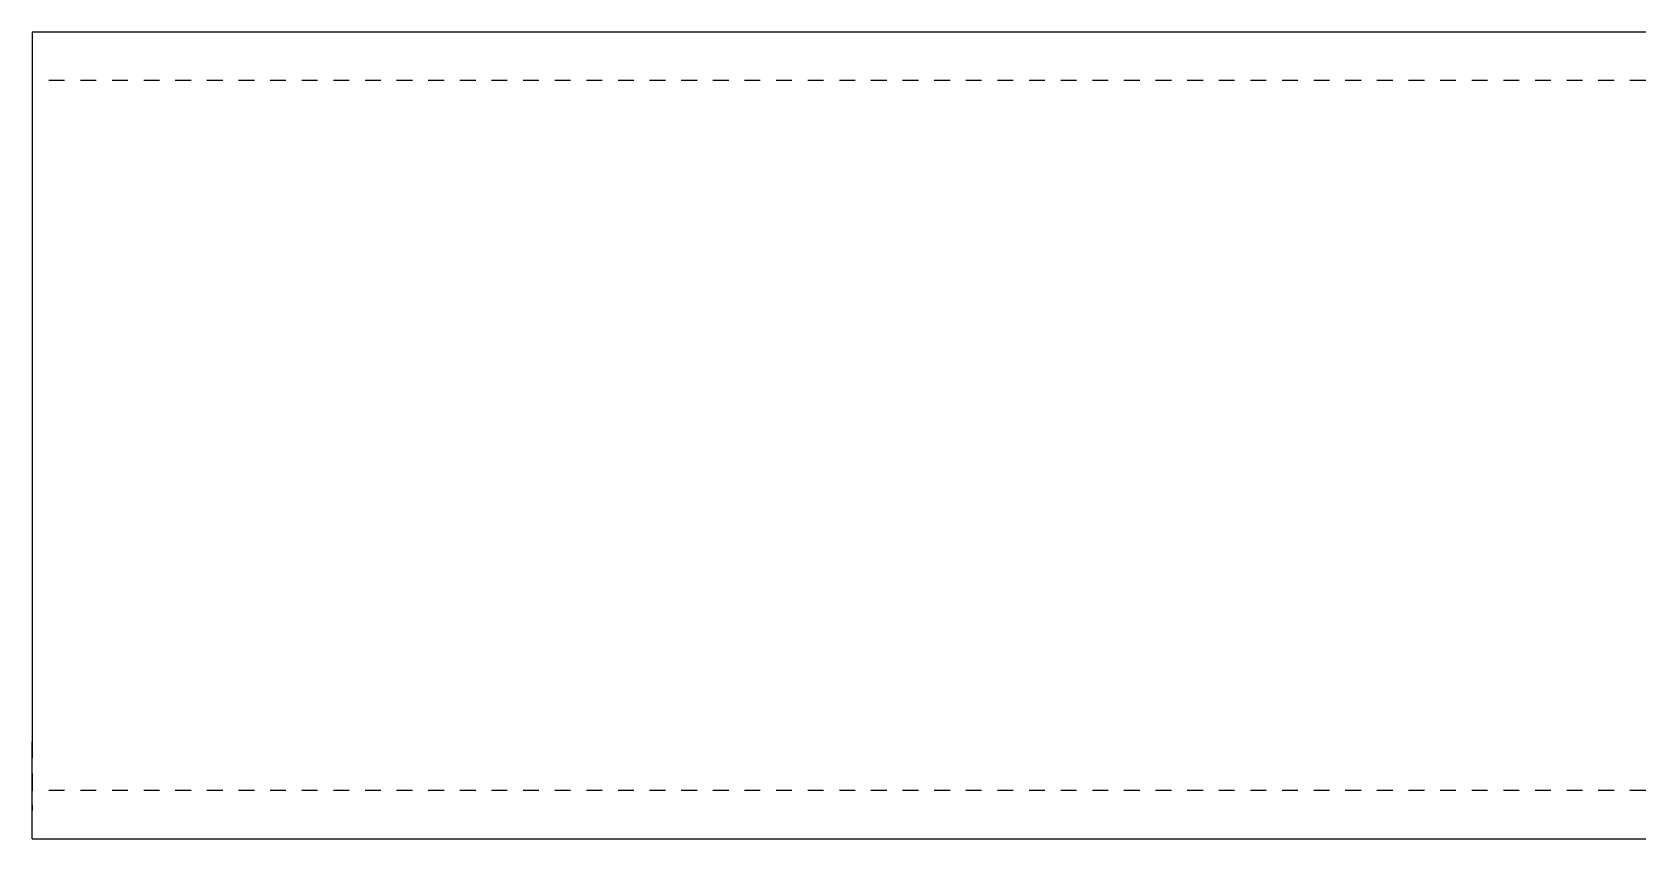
# Model space of a CAD drawing. Header units: millimetres. Extents: x 5 to 11973, y -5 to 186.
# Drawn here: x 8928.3 to 9128.3, y 25 to 125 of the extents above; entities that cross this region are included whole.
import ezdxf

# ---------------------------------------------------------------- set-up
doc = ezdxf.new("R2010")
doc.units = ezdxf.units.MM
doc.linetypes.add('DXK_LINE_DOT2', pattern=[3.9198, 1.9599, -1.9599])
doc.layers.add('STÅL', color=7, linetype='Continuous')

msp = doc.modelspace()

# ---------------------------------------------------------------- linework, layer by layer
at = {"layer": 'STÅL', "color": 2, "linetype": 'Continuous'}
for p, q in [((8928.25, 125), (8928.25, 113)), ((9128.25, 125), (8928.25, 125)), ((8928.25, 113), (8928.25, 37)), ((8928.25, 25.91), (8928.25, 37)), ((8928.25, 25), (8928.25, 25.91)), ((8928.25, 25), (9128.25, 25))]:
    msp.add_line(p, q, dxfattribs=at)
at = {"layer": 'STÅL', "color": 7, "linetype": 'DXK_LINE_DOT2'}
for p, q in [((8928.25, 125), (8928.25, 124.09)), ((8928.25, 124.09), (8928.25, 121.49)), ((9128.25, 119), (8928.25, 119)), ((8928.25, 37), (8928.25, 28.51)), ((9128.25, 31), (8928.25, 31))]:
    msp.add_line(p, q, dxfattribs=at)

doc.saveas('drawing.dxf')
